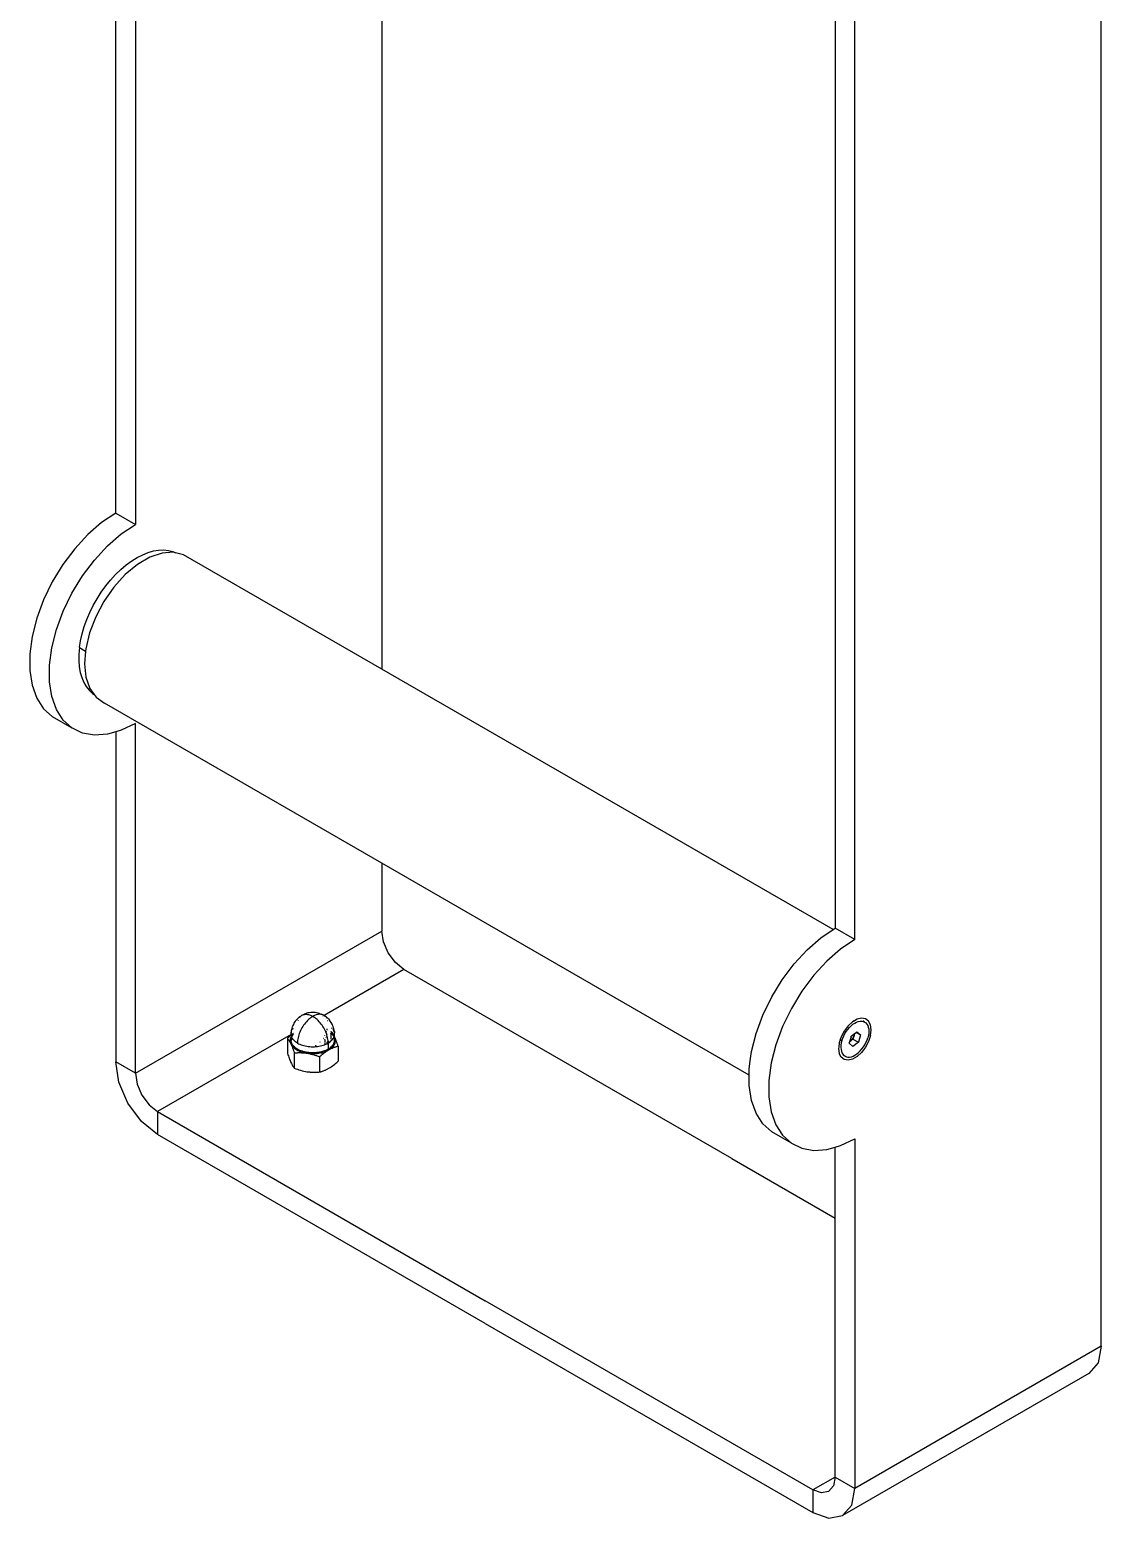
# Model space of a CAD drawing. Header units: millimetres. Extents: x 110 to 2490, y 92 to 3343.
# Drawn here: x 1681.3 to 1988.8, y 1439.4 to 1866.8 of the extents above; entities that cross this region are included whole.
import ezdxf

# ---------------------------------------------------------------- set-up
doc = ezdxf.new("R2010")
doc.units = ezdxf.units.MM

msp = doc.modelspace()

# ---------------------------------------------------------------- linework, layer by layer
for p, q in [((1705.92, 1728.04), (1705.92, 2186.9)), ((1711.58, 2122.88), (1711.58, 1724.77)), ((1782.29, 2082.06), (1782.29, 1683.21)), ((1988.76, 1488.81), (1988.76, 2070.95)), ((1918.05, 1605.56), (1918.05, 2064.43)), ((1912.39, 2012.78), (1912.39, 1608.83)), ((1705.92, 1728.04), (1701.84, 1725.3)), ((1705.92, 1728.04), (1711.58, 1724.77)), ((1701.84, 1725.3), (1697.88, 1721.85)), ((1707.5, 1722.03), (1711.58, 1724.77)), ((1697.88, 1721.85), (1694.14, 1717.79)), ((1699.8, 1714.53), (1703.54, 1718.58)), ((1703.54, 1718.58), (1707.5, 1722.03)), ((1694.14, 1717.79), (1690.72, 1713.24)), ((1696.37, 1709.97), (1699.8, 1714.53)), ((1708.93, 1713.13), (1710.5, 1714.28)), ((1710.5, 1714.28), (1712.08, 1715.26)), ((1712.08, 1715.26), (1713.66, 1716.07)), ((1715.72, 1715.35), (1712.15, 1713.26)), ((1713.66, 1716.07), (1715.22, 1716.7)), ((1715.22, 1716.7), (1716.75, 1717.14)), ((1719.22, 1716.54), (1715.72, 1715.35)), ((1716.75, 1717.14), (1718.24, 1717.39)), ((1718.24, 1717.39), (1719.68, 1717.44)), ((1722.49, 1716.78), (1719.22, 1716.54)), ((1719.68, 1717.44), (1721.04, 1717.3)), ((1721.04, 1717.3), (1722.32, 1716.96)), ((1722.32, 1716.96), (1723.05, 1716.64)), ((1723.05, 1716.64), (1722.49, 1716.78)), ((1725.39, 1716.06), (1723.05, 1716.64)), ((1782.29, 1683.21), (1725.39, 1716.06)), ((1690.72, 1713.24), (1687.71, 1708.3)), ((1693.37, 1705.04), (1696.37, 1709.97)), ((1704.45, 1708.8), (1705.89, 1710.38)), ((1708.66, 1710.37), (1705.41, 1706.79)), ((1705.89, 1710.38), (1707.39, 1711.83)), ((1707.39, 1711.83), (1708.93, 1713.13)), ((1712.15, 1713.26), (1708.66, 1710.37)), ((1687.71, 1708.3), (1685.2, 1703.13)), ((1700.57, 1703.44), (1701.77, 1705.32)), ((1701.77, 1705.32), (1703.07, 1707.11)), ((1705.41, 1706.79), (1702.54, 1702.68)), ((1703.07, 1707.11), (1704.45, 1708.8)), ((1685.2, 1703.13), (1683.25, 1697.86)), ((1690.86, 1699.86), (1693.37, 1705.04)), ((1698.48, 1699.5), (1699.47, 1701.49)), ((1699.47, 1701.49), (1700.57, 1703.44)), ((1702.54, 1702.68), (1700.17, 1698.23)), ((1683.25, 1697.86), (1681.93, 1692.63)), ((1688.91, 1694.59), (1690.86, 1699.86)), ((1696.88, 1695.43), (1697.61, 1697.47)), ((1697.61, 1697.47), (1698.48, 1699.5)), ((1700.17, 1698.23), (1698.4, 1693.63)), ((1681.93, 1692.63), (1681.25, 1687.58)), ((1687.58, 1689.36), (1688.91, 1694.59)), ((1695.82, 1691.38), (1696.28, 1693.39)), ((1696.28, 1693.39), (1696.88, 1695.43)), ((1698.4, 1693.63), (1697.32, 1689.08)), ((1686.91, 1684.32), (1687.58, 1689.36)), ((1695.5, 1689.41), (1695.34, 1687.5)), ((1695.5, 1689.41), (1695.82, 1691.38)), ((1695.5, 1689.41), (1697.27, 1688.39)), ((1697.27, 1688.39), (1696.97, 1684.77)), ((1697.32, 1689.08), (1697.27, 1688.39)), ((1681.25, 1687.58), (1681.25, 1682.86)), ((1686.91, 1679.6), (1686.91, 1684.32)), ((1695.34, 1687.5), (1695.32, 1685.66)), ((1695.32, 1685.66), (1695.46, 1683.92)), ((1695.46, 1683.92), (1695.75, 1682.29)), ((1696.97, 1684.77), (1697.37, 1680.91)), ((1681.25, 1682.86), (1681.93, 1678.59)), ((1687.58, 1675.33), (1686.91, 1679.6)), ((1695.75, 1682.29), (1696.18, 1680.78)), ((1696.18, 1680.78), (1696.75, 1679.41)), ((1697.37, 1680.91), (1698.5, 1677.64)), ((1911.8, 1608.43), (1782.29, 1683.21)), ((1681.93, 1678.59), (1683.25, 1674.9)), ((1688.91, 1671.63), (1687.58, 1675.33)), ((1696.75, 1679.41), (1697.46, 1678.2)), ((1697.46, 1678.2), (1698.31, 1677.14)), ((1698.31, 1677.14), (1699.27, 1676.25)), ((1698.5, 1677.64), (1699.7, 1675.97)), ((1699.27, 1676.25), (1699.7, 1675.97)), ((1699.7, 1675.97), (1700.3, 1675.13)), ((1683.25, 1674.9), (1685.2, 1671.87)), ((1685.2, 1671.87), (1687.71, 1669.59)), ((1690.86, 1668.6), (1688.91, 1671.63)), ((1700.3, 1675.13), (1702.71, 1673.48)), ((1782.29, 1627.53), (1702.71, 1673.48)), ((1687.71, 1669.59), (1693.37, 1666.33)), ((1693.37, 1666.33), (1690.86, 1668.6)), ((1711.58, 1667.62), (1707.5, 1665.66)), ((1711.58, 1567.19), (1711.58, 1667.62)), ((1696.37, 1664.87), (1693.37, 1666.33)), ((1699.8, 1664.26), (1696.37, 1664.87)), ((1703.54, 1664.53), (1699.8, 1664.26)), ((1705.92, 1665.2), (1703.54, 1664.53)), ((1707.5, 1665.66), (1705.92, 1665.2)), ((1705.92, 1665.2), (1705.92, 1570.45)), ((1782.29, 1627.53), (1782.29, 1608.01)), ((1887.73, 1566.66), (1782.29, 1627.53)), ((1711.58, 1567.19), (1782.29, 1608.01)), ((1782.77, 1604.92), (1782.29, 1608.01)), ((1908.32, 1606.09), (1911.8, 1608.43)), ((1911.8, 1608.43), (1912.39, 1608.83)), ((1918.05, 1605.56), (1912.39, 1608.83)), ((1784.15, 1601.74), (1782.77, 1604.92)), ((1900.61, 1598.59), (1904.36, 1602.64)), ((1904.36, 1602.64), (1908.32, 1606.09)), ((1913.98, 1602.82), (1910.01, 1599.38)), ((1918.05, 1605.56), (1913.98, 1602.82)), ((1786.21, 1598.96), (1784.15, 1601.74)), ((1788.65, 1596.99), (1786.21, 1598.96)), ((1897.19, 1594.03), (1900.61, 1598.59)), ((1910.01, 1599.38), (1906.27, 1595.32)), ((1788.65, 1596.99), (1765.72, 1583.75)), ((1882.7, 1542.69), (1788.65, 1596.99)), ((1894.19, 1589.1), (1897.19, 1594.03)), ((1906.27, 1595.32), (1902.85, 1590.76)), ((1902.85, 1590.76), (1899.84, 1585.83)), ((1891.67, 1583.92), (1894.19, 1589.1)), ((1899.84, 1585.83), (1897.33, 1580.66)), ((1756.91, 1581.24), (1756.77, 1580.93)), ((1757.08, 1581.54), (1756.91, 1581.24)), ((1757.25, 1581.83), (1757.08, 1581.54)), ((1757.45, 1582.11), (1757.25, 1581.83)), ((1757.65, 1582.37), (1757.45, 1582.11)), ((1757.75, 1582.48), (1757.65, 1582.37)), ((1758, 1582.76), (1757.75, 1582.48)), ((1758.26, 1583.02), (1758, 1582.76)), ((1758.52, 1583.25), (1758.26, 1583.02)), ((1758.27, 1582.38), (1758.34, 1582.57)), ((1758.8, 1583.45), (1758.52, 1583.25)), ((1758.71, 1583.24), (1758.77, 1583.32)), ((1758.77, 1583.32), (1758.91, 1583.47)), ((1758.8, 1583.45), (1759.06, 1583.63)), ((1758.99, 1583.55), (1759.06, 1583.63)), ((1759.06, 1583.63), (1759.15, 1583.69)), ((1759.15, 1583.69), (1759.36, 1583.83)), ((1759.36, 1583.83), (1759.59, 1583.94)), ((1759.67, 1583.99), (1759.59, 1583.94)), ((1759.67, 1583.99), (1760.02, 1584.15)), ((1759.67, 1583.99), (1759.84, 1584.03)), ((1759.84, 1584.03), (1760.1, 1584.09)), ((1760.1, 1581.33), (1759.84, 1580.97)), ((1760.35, 1584.29), (1760.02, 1584.15)), ((1760.1, 1584.09), (1760.37, 1584.12)), ((1760.37, 1581.67), (1760.1, 1581.33)), ((1760.75, 1584.41), (1760.35, 1584.29)), ((1760.37, 1584.12), (1760.65, 1584.12)), ((1760.65, 1582), (1760.37, 1581.67)), ((1760.65, 1584.12), (1760.94, 1584.09)), ((1760.94, 1582.31), (1760.65, 1582)), ((1761.1, 1584.51), (1760.75, 1584.41)), ((1760.94, 1584.09), (1761.24, 1584.03)), ((1761.24, 1582.59), (1760.94, 1582.31)), ((1761.44, 1584.57), (1761.1, 1584.51)), ((1761.24, 1584.03), (1761.55, 1583.94)), ((1761.55, 1582.86), (1761.24, 1582.59)), ((1761.9, 1584.64), (1761.44, 1584.57)), ((1761.55, 1583.94), (1761.86, 1583.83)), ((1761.86, 1583.1), (1761.55, 1582.86)), ((1761.86, 1583.83), (1762.17, 1583.69)), ((1762.17, 1583.32), (1761.86, 1583.1)), ((1762.24, 1584.65), (1761.9, 1584.64)), ((1762.17, 1583.69), (1762.49, 1583.52)), ((1762.49, 1583.52), (1762.17, 1583.32)), ((1762.72, 1584.66), (1762.24, 1584.65)), ((1762.8, 1583.69), (1762.49, 1583.52)), ((1762.8, 1583.32), (1762.49, 1583.52)), ((1763.2, 1584.61), (1762.72, 1584.66)), ((1763.12, 1583.83), (1762.8, 1583.69)), ((1763.12, 1583.1), (1762.8, 1583.32)), ((1763.43, 1583.94), (1763.12, 1583.83)), ((1763.43, 1582.86), (1763.12, 1583.1)), ((1763.55, 1584.57), (1763.2, 1584.61)), ((1763.73, 1584.03), (1763.43, 1583.94)), ((1763.73, 1582.59), (1763.43, 1582.86)), ((1764.03, 1584.47), (1763.55, 1584.57)), ((1764.03, 1584.09), (1763.73, 1584.03)), ((1764.03, 1582.31), (1763.73, 1582.59)), ((1764.37, 1584.37), (1764.03, 1584.47)), ((1764.32, 1584.12), (1764.03, 1584.09)), ((1764.32, 1582), (1764.03, 1582.31)), ((1764.6, 1584.12), (1764.32, 1584.12)), ((1764.6, 1581.67), (1764.32, 1582)), ((1764.37, 1584.37), (1764.84, 1584.2)), ((1764.88, 1584.09), (1764.6, 1584.12)), ((1764.88, 1581.33), (1764.6, 1581.67)), ((1765.16, 1584.05), (1764.84, 1584.2)), ((1765.14, 1584.03), (1764.88, 1584.09)), ((1765.14, 1580.97), (1764.88, 1581.33)), ((1765.38, 1583.94), (1765.14, 1584.03)), ((1765.38, 1583.94), (1765.16, 1584.05)), ((1765.47, 1583.61), (1765.36, 1583.54)), ((1765.61, 1583.83), (1765.38, 1583.94)), ((1765.72, 1583.75), (1765.61, 1583.83)), ((1765.72, 1583.75), (1765.66, 1583.72)), ((1765.83, 1583.69), (1765.72, 1583.75)), ((1766.03, 1583.55), (1765.83, 1583.69)), ((1766.02, 1583.52), (1765.83, 1583.69)), ((1766.09, 1583.45), (1766.02, 1583.52)), ((1766.32, 1583.35), (1766.03, 1583.55)), ((1766.32, 1583.35), (1766.7, 1583.03)), ((1766.42, 1583.01), (1766.38, 1583.08)), ((1766.95, 1582.78), (1766.7, 1583.03)), ((1766.75, 1582.2), (1766.74, 1582.25)), ((1766.95, 1582.78), (1767.29, 1582.42)), ((1767.5, 1582.13), (1767.29, 1582.42)), ((1767.78, 1581.74), (1767.5, 1582.13)), ((1768.01, 1581.32), (1767.78, 1581.74)), ((1768.17, 1581.01), (1768.01, 1581.32)), ((1889.73, 1578.65), (1891.67, 1583.92)), ((1917.39, 1581.94), (1916.11, 1580.77)), ((1916.98, 1580.83), (1917.49, 1581.25)), ((1917.86, 1582.21), (1917.39, 1581.94)), ((1917.49, 1581.25), (1918.01, 1581.6)), ((1917.86, 1582.21), (1917.9, 1582.23)), ((1917.9, 1582.23), (1917.98, 1582.26)), ((1918.71, 1582.7), (1917.98, 1582.26)), ((1918.01, 1581.6), (1918.54, 1581.86)), ((1918.54, 1581.86), (1919.05, 1582.05)), ((1919.99, 1583.01), (1918.71, 1582.7)), ((1919.05, 1582.05), (1919.55, 1582.15)), ((1919.55, 1582.15), (1920.02, 1582.16)), ((1921.11, 1582.82), (1919.99, 1583.01)), ((1920.02, 1582.16), (1920.46, 1582.08)), ((1920.86, 1581.91), (1920.32, 1582.22)), ((1920.46, 1582.08), (1920.86, 1581.91)), ((1920.86, 1581.91), (1921.21, 1581.66)), ((1921.98, 1582.17), (1921.11, 1582.82)), ((1921.21, 1581.66), (1921.5, 1581.33)), ((1921.5, 1581.33), (1921.74, 1580.93)), ((1922.53, 1581.09), (1921.98, 1582.17)), ((1756.25, 1578.28), (1717.94, 1556.17)), ((1755.56, 1577.52), (1755.24, 1577.23)), ((1755.24, 1577.23), (1755.36, 1577.07)), ((1755.24, 1577.23), (1755.24, 1572.87)), ((1755.36, 1577.07), (1755.48, 1576.91)), ((1755.48, 1576.91), (1755.6, 1576.73)), ((1755.89, 1577.8), (1755.56, 1577.52)), ((1756.22, 1578.07), (1755.89, 1577.8)), ((1756.12, 1577.34), (1756.01, 1576.91)), ((1756.24, 1577.59), (1756.12, 1577.34)), ((1756.25, 1578.16), (1756.22, 1578.07)), ((1756.26, 1578.11), (1756.22, 1578.07)), ((1756.22, 1578.07), (1756.24, 1577.59)), ((1756.24, 1578.42), (1756.25, 1578.67)), ((1756.25, 1578.28), (1756.24, 1578.42)), ((1756.3, 1577.73), (1756.24, 1577.59)), ((1756.24, 1577.59), (1756.28, 1577.08)), ((1756.26, 1576.99), (1756.24, 1576.84)), ((1756.28, 1579.09), (1756.25, 1578.78)), ((1756.25, 1578.78), (1756.3, 1578.93)), ((1756.25, 1578.67), (1756.25, 1578.78)), ((1756.29, 1578.31), (1756.25, 1578.28)), ((1756.25, 1578.16), (1756.25, 1578.28)), ((1756.26, 1578.11), (1756.25, 1578.16)), ((1756.29, 1578.13), (1756.26, 1578.11)), ((1756.3, 1577.9), (1756.26, 1578.11)), ((1756.27, 1577.05), (1756.26, 1576.99)), ((1756.28, 1577.08), (1756.27, 1577.05)), ((1756.32, 1579.43), (1756.28, 1579.09)), ((1756.28, 1577.08), (1756.32, 1577.22)), ((1756.3, 1578.93), (1756.32, 1578.99)), ((1756.38, 1577.65), (1756.3, 1577.9)), ((1756.39, 1579.78), (1756.32, 1579.43)), ((1756.34, 1579.07), (1756.38, 1579.18)), ((1756.38, 1579.18), (1756.42, 1579.28)), ((1756.55, 1578.33), (1756.38, 1578.2)), ((1756.56, 1578.11), (1756.38, 1577.85)), ((1756.42, 1577.55), (1756.38, 1577.65)), ((1756.38, 1577.42), (1756.42, 1577.55)), ((1756.48, 1580.13), (1756.39, 1579.78)), ((1756.57, 1578.47), (1756.4, 1578.37)), ((1756.42, 1577.55), (1756.45, 1577.61)), ((1756.49, 1577.4), (1756.42, 1577.55)), ((1756.45, 1577.61), (1756.5, 1577.69)), ((1756.6, 1580.49), (1756.48, 1580.13)), ((1756.63, 1577.15), (1756.49, 1577.4)), ((1756.5, 1577.69), (1756.52, 1577.72)), ((1756.85, 1578.55), (1756.55, 1578.33)), ((1756.6, 1580.49), (1756.65, 1580.62)), ((1756.64, 1578.21), (1756.6, 1578.17)), ((1756.81, 1578.61), (1756.62, 1578.5)), ((1756.8, 1576.92), (1756.63, 1577.15)), ((1756.77, 1580.93), (1756.65, 1580.62)), ((1756.65, 1579.7), (1756.79, 1579.9)), ((1756.65, 1577.93), (1756.7, 1578.02)), ((1756.7, 1578.02), (1756.74, 1578.07)), ((1757, 1576.69), (1756.8, 1576.92)), ((1756.82, 1579.93), (1756.97, 1580.11)), ((1756.82, 1578.17), (1756.83, 1578.21)), ((1756.83, 1578.21), (1756.93, 1578.3)), ((1756.9, 1578.49), (1756.88, 1578.47)), ((1758.17, 1577.01), (1758.11, 1576.62)), ((1758.25, 1577.41), (1758.17, 1577.01)), ((1758.35, 1577.81), (1758.25, 1577.41)), ((1758.47, 1578.21), (1758.35, 1577.81)), ((1758.61, 1578.62), (1758.47, 1578.21)), ((1758.77, 1579.03), (1758.61, 1578.62)), ((1758.95, 1579.43), (1758.77, 1579.03)), ((1759.15, 1579.83), (1758.95, 1579.43)), ((1759.15, 1579.83), (1759.12, 1579.83)), ((1759.36, 1580.22), (1759.15, 1579.83)), ((1759.59, 1580.6), (1759.36, 1580.22)), ((1759.84, 1580.97), (1759.59, 1580.6)), ((1765.38, 1580.6), (1765.14, 1580.97)), ((1765.61, 1580.22), (1765.38, 1580.6)), ((1765.62, 1577.17), (1765.6, 1577.15)), ((1765.83, 1579.83), (1765.61, 1580.22)), ((1765.85, 1576.94), (1765.77, 1576.88)), ((1766.02, 1579.43), (1765.83, 1579.83)), ((1765.87, 1578.05), (1765.88, 1577.95)), ((1766.1, 1579.27), (1766.02, 1579.43)), ((1766.1, 1579.27), (1766.14, 1579.23)), ((1766.14, 1579.23), (1766.22, 1579.1)), ((1766.19, 1579.06), (1766.14, 1579.23)), ((1766.22, 1579.1), (1766.19, 1579.06)), ((1766.2, 1579.03), (1766.19, 1579.06)), ((1766.37, 1578.62), (1766.2, 1579.03)), ((1766.33, 1579.25), (1766.22, 1579.1)), ((1766.22, 1579.1), (1766.24, 1579.07)), ((1766.29, 1577.45), (1766.25, 1577.37)), ((1766.34, 1579.28), (1766.33, 1579.25)), ((1766.36, 1578.89), (1766.46, 1578.65)), ((1766.51, 1578.21), (1766.37, 1578.62)), ((1766.41, 1577.68), (1766.38, 1577.62)), ((1766.45, 1577.79), (1766.41, 1577.68)), ((1766.53, 1579.96), (1766.5, 1579.78)), ((1766.5, 1579.78), (1766.53, 1579.7)), ((1766.52, 1578.31), (1766.51, 1578.21)), ((1766.63, 1577.81), (1766.51, 1578.21)), ((1766.53, 1578.74), (1766.53, 1578.66)), ((1766.67, 1579.58), (1766.55, 1579.62)), ((1766.65, 1579.46), (1766.6, 1579.48)), ((1766.73, 1577.41), (1766.63, 1577.81)), ((1766.81, 1577.01), (1766.73, 1577.41)), ((1766.86, 1576.62), (1766.81, 1577.01)), ((1767.68, 1578.71), (1767.73, 1578.66)), ((1767.69, 1578.64), (1767.69, 1578.67)), ((1767.71, 1578.62), (1767.69, 1578.64)), ((1767.78, 1578.6), (1767.71, 1578.62)), ((1767.79, 1579.17), (1767.72, 1579.2)), ((1767.73, 1578.66), (1767.78, 1578.6)), ((1767.86, 1578.69), (1767.78, 1578.75)), ((1767.86, 1578.55), (1767.78, 1578.6)), ((1767.79, 1577.49), (1767.78, 1578.6)), ((1767.83, 1579.12), (1767.79, 1579.17)), ((1767.79, 1579.02), (1767.79, 1579.17)), ((1767.79, 1577.19), (1767.79, 1577.4)), ((1767.79, 1576.95), (1767.79, 1577.05)), ((1767.86, 1578.55), (1767.86, 1578.48)), ((1767.97, 1580.15), (1767.9, 1580.21)), ((1767.97, 1578.93), (1767.94, 1578.97)), ((1767.95, 1578.4), (1767.95, 1578.42)), ((1768.01, 1578.36), (1767.95, 1578.4)), ((1767.96, 1578.46), (1767.98, 1578.44)), ((1768.05, 1580.06), (1767.97, 1580.15)), ((1768.03, 1578.85), (1767.97, 1578.93)), ((1767.97, 1576.69), (1768.17, 1576.92)), ((1767.98, 1578.44), (1768.1, 1578.31)), ((1768.11, 1578.46), (1767.99, 1578.58)), ((1768.01, 1578.36), (1768.03, 1578.32)), ((1768.09, 1578.76), (1768.03, 1578.85)), ((1768.1, 1578.26), (1768.03, 1578.32)), ((1768.1, 1578.26), (1768.09, 1578.24)), ((1768.21, 1578.58), (1768.15, 1578.67)), ((1768.34, 1580.58), (1768.17, 1581.01)), ((1768.17, 1576.92), (1768.34, 1577.15)), ((1768.22, 1578.12), (1768.19, 1578.15)), ((1768.19, 1578.12), (1768.22, 1578.12)), ((1768.2, 1578.2), (1768.29, 1578.09)), ((1768.25, 1578.51), (1768.21, 1578.58)), ((1768.3, 1579.74), (1768.22, 1579.84)), ((1768.25, 1578.31), (1768.22, 1578.35)), ((1768.28, 1578.03), (1768.22, 1578.12)), ((1768.46, 1580.26), (1768.34, 1580.58)), ((1768.34, 1577.15), (1768.48, 1577.4)), ((1768.38, 1578.3), (1768.35, 1578.36)), ((1768.48, 1579.43), (1768.37, 1579.63)), ((1768.39, 1577.96), (1768.45, 1577.87)), ((1768.49, 1578.01), (1768.41, 1578.12)), ((1768.46, 1578.16), (1768.43, 1578.21)), ((1768.55, 1579.91), (1768.46, 1580.26)), ((1768.51, 1578.06), (1768.46, 1578.16)), ((1768.54, 1579.3), (1768.48, 1579.43)), ((1768.48, 1577.4), (1768.55, 1577.55)), ((1768.55, 1577.55), (1768.52, 1577.61)), ((1768.64, 1579.5), (1768.55, 1579.91)), ((1768.55, 1577.55), (1768.59, 1577.65)), ((1768.59, 1577.65), (1768.64, 1577.78)), ((1768.59, 1577.65), (1768.68, 1577.44)), ((1768.67, 1578.93), (1768.6, 1579.18)), ((1768.6, 1577.85), (1768.6, 1577.89)), ((1768.64, 1577.78), (1768.6, 1577.85)), ((1768.63, 1577.35), (1768.6, 1577.42)), ((1768.7, 1577.08), (1768.63, 1577.35)), ((1768.69, 1579.15), (1768.64, 1579.5)), ((1768.64, 1577.78), (1768.67, 1577.9)), ((1768.7, 1577.68), (1768.64, 1577.78)), ((1768.72, 1578.76), (1768.67, 1578.93)), ((1768.67, 1577.9), (1768.72, 1578.16)), ((1768.68, 1577.44), (1768.73, 1577.28)), ((1768.69, 1579.15), (1768.72, 1578.76)), ((1768.74, 1577.61), (1768.7, 1577.68)), ((1768.7, 1577.08), (1768.73, 1577.28)), ((1768.7, 1577.05), (1768.7, 1577.08)), ((1768.72, 1576.99), (1768.7, 1577.05)), ((1768.72, 1578.67), (1768.72, 1578.76)), ((1768.74, 1578.42), (1768.72, 1578.67)), ((1768.72, 1578.16), (1768.74, 1578.42)), ((1768.74, 1577.61), (1768.72, 1578.16)), ((1768.73, 1576.84), (1768.72, 1576.99)), ((1768.73, 1577.28), (1768.74, 1577.61)), ((1768.73, 1577.28), (1768.77, 1577.18)), ((1768.77, 1577.55), (1768.74, 1577.61)), ((1768.83, 1577.41), (1768.77, 1577.55)), ((1768.77, 1577.18), (1768.83, 1576.91)), ((1768.86, 1577.31), (1768.83, 1577.41)), ((1768.83, 1576.91), (1768.86, 1576.65)), ((1768.89, 1577.28), (1768.86, 1577.31)), ((1768.95, 1577.13), (1768.89, 1577.28)), ((1768.93, 1577.07), (1768.89, 1577.28)), ((1768.97, 1576.82), (1768.93, 1577.07)), ((1769.01, 1576.99), (1768.95, 1577.13)), ((1769.07, 1576.84), (1769.01, 1576.99)), ((1888.4, 1573.42), (1889.73, 1578.65)), ((1897.33, 1580.66), (1895.39, 1575.38)), ((1914.12, 1577.63), (1913.87, 1576.84)), ((1914.99, 1579.3), (1914.12, 1577.63)), ((1914.33, 1576.57), (1914.56, 1577.25)), ((1914.56, 1577.25), (1914.85, 1577.92)), ((1914.85, 1577.92), (1915.19, 1578.58)), ((1916.11, 1580.77), (1914.99, 1579.3)), ((1915.19, 1578.58), (1915.58, 1579.21)), ((1915.58, 1579.21), (1916.01, 1579.8)), ((1916.01, 1579.8), (1916.48, 1580.34)), ((1916.48, 1580.34), (1916.98, 1580.83)), ((1916.59, 1576.32), (1916.95, 1577.49)), ((1917.5, 1576.98), (1916.69, 1576.38)), ((1916.94, 1577.53), (1916.97, 1577.6)), ((1916.95, 1577.49), (1916.94, 1577.53)), ((1917, 1577.58), (1916.95, 1577.49)), ((1916.97, 1577.6), (1917.04, 1577.89)), ((1916.98, 1576.63), (1917.24, 1576.93)), ((1917.04, 1577.89), (1917.33, 1578.1)), ((1917.24, 1576.93), (1917.48, 1577.28)), ((1917.33, 1578.1), (1917.89, 1578.52)), ((1917.81, 1578.03), (1917.33, 1578.1)), ((1917.48, 1577.28), (1917.67, 1577.65)), ((1917.81, 1578.03), (1917.5, 1576.98)), ((1917.5, 1576.98), (1919.06, 1576.08)), ((1917.67, 1577.65), (1917.81, 1578.03)), ((1917.96, 1578.57), (1917.81, 1578.03)), ((1917.89, 1578.41), (1917.81, 1578.03)), ((1917.89, 1578.52), (1917.96, 1578.57)), ((1917.89, 1578.52), (1917.89, 1578.41)), ((1917.96, 1578.57), (1918.42, 1578.91)), ((1918.42, 1578.91), (1918.66, 1579.09)), ((1918.42, 1578.91), (1919.67, 1578.18)), ((1918.66, 1579.09), (1919.67, 1578.18)), ((1919.67, 1578.18), (1919.06, 1576.08)), ((1921.54, 1576.72), (1921.77, 1577.4)), ((1921.74, 1580.93), (1921.91, 1580.46)), ((1921.93, 1578.07), (1921.77, 1577.4)), ((1921.91, 1580.46), (1922.02, 1579.92)), ((1922.03, 1578.72), (1921.93, 1578.07)), ((1922.53, 1578.05), (1921.98, 1576.34)), ((1922.02, 1579.92), (1922.06, 1579.34)), ((1922.06, 1579.34), (1922.03, 1578.72)), ((1922.72, 1579.68), (1922.53, 1581.09)), ((1922.53, 1578.05), (1922.72, 1579.68)), ((1755.24, 1572.87), (1755.36, 1572.51)), ((1755.6, 1576.73), (1755.72, 1576.54)), ((1755.72, 1576.54), (1755.84, 1576.33)), ((1755.84, 1576.33), (1755.96, 1576.11)), ((1755.96, 1576.11), (1756.08, 1575.87)), ((1756.01, 1576.91), (1755.99, 1576.47)), ((1755.99, 1576.47), (1756.06, 1576.03)), ((1756.06, 1576.03), (1756.21, 1575.61)), ((1756.08, 1575.87), (1756.21, 1575.61)), ((1756.21, 1575.61), (1756.27, 1575.47)), ((1756.24, 1576.81), (1756.23, 1576.64)), ((1756.24, 1576.54), (1756.23, 1576.64)), ((1756.24, 1576.84), (1756.24, 1576.81)), ((1756.28, 1576.27), (1756.24, 1576.54)), ((1756.27, 1575.47), (1756.33, 1575.37)), ((1756.35, 1576.01), (1756.28, 1576.27)), ((1756.33, 1575.37), (1756.33, 1575.33)), ((1756.33, 1575.33), (1756.39, 1575.19)), ((1756.33, 1575.33), (1756.48, 1575.14)), ((1756.45, 1575.74), (1756.35, 1576.01)), ((1756.39, 1575.19), (1756.46, 1575.04)), ((1756.59, 1575.48), (1756.45, 1575.74)), ((1756.46, 1575.04), (1756.52, 1574.89)), ((1756.48, 1575.14), (1756.66, 1574.92)), ((1756.52, 1574.89), (1756.58, 1574.74)), ((1756.58, 1574.74), (1756.64, 1574.58)), ((1756.76, 1575.23), (1756.59, 1575.48)), ((1756.64, 1574.58), (1756.7, 1574.42)), ((1756.66, 1574.92), (1756.86, 1574.7)), ((1756.7, 1574.42), (1756.76, 1574.26)), ((1756.96, 1574.99), (1756.76, 1575.23)), ((1756.76, 1574.26), (1756.82, 1574.09)), ((1756.82, 1574.09), (1756.88, 1573.92)), ((1756.86, 1574.7), (1757.08, 1574.49)), ((1756.88, 1573.92), (1756.94, 1573.75)), ((1756.94, 1573.75), (1757, 1573.58)), ((1757.19, 1574.76), (1756.96, 1574.99)), ((1757.23, 1576.46), (1757, 1576.69)), ((1757, 1573.58), (1757.06, 1573.4)), ((1757.06, 1573.4), (1757.12, 1573.22)), ((1757.08, 1574.49), (1757.33, 1574.29)), ((1757.12, 1573.22), (1757.18, 1573.04)), ((1757.18, 1573.04), (1757.4, 1573.06)), ((1757.18, 1573.04), (1757.18, 1568.68)), ((1757.46, 1574.53), (1757.19, 1574.76)), ((1757.48, 1576.25), (1757.23, 1576.46)), ((1757.33, 1574.29), (1757.6, 1574.1)), ((1757.4, 1573.06), (1757.63, 1573.08)), ((1757.75, 1574.32), (1757.46, 1574.53)), ((1757.76, 1576.05), (1757.48, 1576.25)), ((1757.6, 1574.1), (1757.89, 1573.93)), ((1757.63, 1573.08), (1757.85, 1573.09)), ((1758.07, 1574.13), (1757.75, 1574.32)), ((1758.07, 1575.86), (1757.76, 1576.05)), ((1757.85, 1573.09), (1758.07, 1573.1)), ((1757.89, 1573.93), (1758.2, 1573.76)), ((1758.06, 1574.02), (1758.02, 1574)), ((1758.15, 1574.08), (1758.06, 1574.02)), ((1758.08, 1576.23), (1758.07, 1575.86)), ((1758.07, 1575.86), (1758.39, 1575.69)), ((1758.15, 1574.08), (1758.07, 1574.13)), ((1758.07, 1573.1), (1758.3, 1573.11)), ((1758.11, 1576.62), (1758.08, 1576.23)), ((1758.41, 1573.94), (1758.15, 1574.08)), ((1758.2, 1573.76), (1758.53, 1573.6)), ((1758.3, 1573.11), (1758.52, 1573.11)), ((1758.39, 1575.69), (1758.74, 1575.53)), ((1758.78, 1573.77), (1758.41, 1573.94)), ((1758.52, 1573.11), (1758.75, 1573.11)), ((1758.53, 1573.6), (1758.88, 1573.46)), ((1758.74, 1575.53), (1759.11, 1575.38)), ((1758.75, 1573.11), (1758.97, 1573.11)), ((1759.09, 1573.65), (1758.78, 1573.77)), ((1758.88, 1573.46), (1759.24, 1573.33)), ((1758.97, 1573.11), (1759.09, 1573.11)), ((1759.09, 1573.65), (1759.09, 1573.47)), ((1759.16, 1573.62), (1759.09, 1573.65)), ((1759.09, 1573.2), (1759.09, 1573.11)), ((1759.09, 1573.11), (1759.2, 1573.1)), ((1759.11, 1575.38), (1759.49, 1575.25)), ((1759.57, 1573.49), (1759.16, 1573.62)), ((1759.2, 1573.1), (1759.43, 1573.09)), ((1759.24, 1573.33), (1759.61, 1573.21)), ((1759.43, 1573.09), (1759.66, 1573.08)), ((1759.49, 1575.25), (1759.89, 1575.13)), ((1759.99, 1573.37), (1759.57, 1573.49)), ((1759.61, 1573.21), (1760, 1573.11)), ((1759.66, 1573.08), (1759.88, 1573.06)), ((1759.88, 1573.06), (1759.95, 1573.06)), ((1759.89, 1575.13), (1760.3, 1575.03)), ((1759.95, 1573.06), (1759.92, 1573.06)), ((1760, 1573.11), (1759.95, 1573.06)), ((1760.03, 1573.09), (1759.95, 1573.06)), ((1759.95, 1573.06), (1760.11, 1573.04)), ((1760.08, 1573.35), (1759.99, 1573.37)), ((1760, 1573.11), (1760.03, 1573.09)), ((1760.03, 1573.09), (1760.34, 1573.02)), ((1760.08, 1573.17), (1760.08, 1573.35)), ((1760.42, 1573.27), (1760.08, 1573.35)), ((1760.13, 1575.56), (1760.11, 1575.54)), ((1760.11, 1573.04), (1760.34, 1573.02)), ((1760.17, 1573.15), (1760.14, 1573.16)), ((1760.34, 1573.22), (1760.17, 1573.15)), ((1760.3, 1575.03), (1760.73, 1574.95)), ((1760.32, 1573.14), (1760.3, 1573.13)), ((1760.42, 1573.27), (1760.34, 1573.22)), ((1760.34, 1573.02), (1760.4, 1573.03)), ((1760.49, 1573.22), (1760.35, 1573.15)), ((1760.4, 1573.03), (1760.57, 1572.99)), ((1760.42, 1573.27), (1760.56, 1573.25)), ((1760.56, 1573.25), (1760.49, 1573.22)), ((1760.87, 1573.19), (1760.56, 1573.25)), ((1760.57, 1572.99), (1760.8, 1572.95)), ((1760.73, 1574.95), (1761.16, 1574.89)), ((1760.8, 1572.95), (1761.04, 1572.92)), ((1761.33, 1573.13), (1760.87, 1573.19)), ((1761.04, 1572.92), (1761.22, 1572.9)), ((1761.16, 1574.89), (1761.6, 1574.84)), ((1761.22, 1572.9), (1761.27, 1572.87)), ((1761.27, 1572.87), (1761.5, 1572.83)), ((1761.27, 1572.87), (1761.64, 1572.86)), ((1761.79, 1573.09), (1761.33, 1573.13)), ((1761.5, 1572.83), (1761.73, 1572.78)), ((1761.6, 1574.84), (1762.04, 1574.82)), ((1761.64, 1572.86), (1762.06, 1572.83)), ((1761.73, 1572.78), (1761.96, 1572.72)), ((1762.25, 1573.07), (1761.79, 1573.09)), ((1761.96, 1572.72), (1762.18, 1572.67)), ((1762.04, 1574.82), (1762.49, 1574.81)), ((1762.06, 1572.83), (1762.49, 1572.83)), ((1762.18, 1572.67), (1762.41, 1572.61)), ((1762.72, 1573.07), (1762.25, 1573.07)), ((1762.49, 1574.81), (1762.93, 1574.82)), ((1762.49, 1572.83), (1762.91, 1572.83)), ((1763.19, 1573.09), (1762.72, 1573.07)), ((1762.91, 1572.83), (1763.34, 1572.86)), ((1762.93, 1574.82), (1763.38, 1574.84)), ((1763.25, 1575.07), (1763.16, 1575.09)), ((1763.65, 1573.13), (1763.19, 1573.09)), ((1763.34, 1574.99), (1763.24, 1575)), ((1763.48, 1575.02), (1763.25, 1575.07)), ((1763.52, 1574.97), (1763.34, 1574.99)), ((1763.34, 1572.86), (1763.76, 1572.9)), ((1763.38, 1574.84), (1763.82, 1574.89)), ((1763.55, 1575.01), (1763.48, 1575.02)), ((1764.1, 1573.19), (1763.65, 1573.13)), ((1763.76, 1572.9), (1764.17, 1572.95)), ((1763.82, 1574.89), (1764.25, 1574.95)), ((1764.42, 1573.25), (1764.1, 1573.19)), ((1764.17, 1572.95), (1764.58, 1573.03)), ((1764.25, 1574.95), (1764.67, 1575.03)), ((1764.55, 1573.27), (1764.42, 1573.25)), ((1764.49, 1573.22), (1764.42, 1573.25)), ((1764.68, 1573.13), (1764.49, 1573.22)), ((1764.54, 1576.22), (1764.57, 1576.23)), ((1764.99, 1573.37), (1764.55, 1573.27)), ((1764.75, 1573.17), (1764.55, 1573.27)), ((1764.58, 1573.03), (1764.97, 1573.11)), ((1764.67, 1575.03), (1765.08, 1575.13)), ((1764.8, 1573.15), (1764.75, 1573.17)), ((1764.83, 1573.16), (1764.8, 1573.15)), ((1764.89, 1573.26), (1764.89, 1573.18)), ((1764.97, 1573.11), (1765.36, 1573.21)), ((1765.41, 1573.49), (1764.99, 1573.37)), ((1765.08, 1573.03), (1765, 1573.07)), ((1765.08, 1575.13), (1765.48, 1575.25)), ((1765.24, 1572.79), (1765.11, 1572.88)), ((1765.33, 1572.7), (1765.24, 1572.79)), ((1765.25, 1572.63), (1765.33, 1572.7)), ((1765.33, 1572.7), (1765.41, 1572.77)), ((1765.36, 1573.21), (1765.74, 1573.33)), ((1765.81, 1573.62), (1765.41, 1573.49)), ((1765.41, 1572.77), (1765.47, 1572.81)), ((1765.47, 1572.81), (1765.42, 1572.84)), ((1765.47, 1572.81), (1765.58, 1572.9)), ((1765.48, 1575.25), (1765.87, 1575.38)), ((1765.58, 1572.9), (1765.75, 1573.03)), ((1765.74, 1573.33), (1766.1, 1573.46)), ((1765.75, 1573.03), (1765.91, 1573.15)), ((1765.89, 1573.65), (1765.81, 1573.62)), ((1765.87, 1575.38), (1766.23, 1575.53)), ((1765.89, 1576.9), (1765.89, 1576.66)), ((1765.89, 1576.62), (1765.89, 1576.45)), ((1765.89, 1576.27), (1765.89, 1576.17)), ((1765.89, 1576.04), (1765.89, 1575.89)), ((1765.89, 1575.84), (1765.89, 1575.63)), ((1765.89, 1575.61), (1765.89, 1575.5)), ((1766.2, 1573.77), (1765.89, 1573.65)), ((1765.89, 1573.65), (1765.89, 1573.61)), ((1765.89, 1573.57), (1765.89, 1573.47)), ((1765.89, 1573.3), (1765.89, 1573.18)), ((1765.91, 1573.15), (1766.08, 1573.27)), ((1766.08, 1573.27), (1766.25, 1573.39)), ((1766.1, 1573.46), (1766.44, 1573.6)), ((1766.56, 1573.94), (1766.2, 1573.77)), ((1766.23, 1575.53), (1766.58, 1575.69)), ((1766.25, 1573.39), (1766.41, 1573.51)), ((1766.41, 1573.51), (1766.58, 1573.62)), ((1766.44, 1573.6), (1766.75, 1573.72)), ((1766.91, 1575.86), (1766.46, 1575.73)), ((1766.91, 1575.86), (1766.47, 1575.78)), ((1766.91, 1575.86), (1766.48, 1575.84)), ((1766.91, 1575.86), (1766.5, 1575.89)), ((1766.91, 1575.86), (1766.52, 1575.95)), ((1766.91, 1575.86), (1766.55, 1576)), ((1766.91, 1574.13), (1766.56, 1573.94)), ((1766.91, 1575.86), (1766.58, 1576.05)), ((1766.58, 1575.69), (1766.91, 1575.86)), ((1766.58, 1573.62), (1766.75, 1573.72)), ((1766.91, 1575.86), (1766.61, 1576.1)), ((1766.91, 1575.86), (1766.64, 1576.15)), ((1766.91, 1575.86), (1766.68, 1576.2)), ((1766.91, 1575.86), (1766.72, 1576.24)), ((1766.75, 1573.72), (1766.77, 1573.76)), ((1766.91, 1575.86), (1766.76, 1576.28)), ((1766.77, 1573.76), (1766.92, 1573.83)), ((1766.91, 1575.86), (1766.8, 1576.32)), ((1766.91, 1575.86), (1766.84, 1576.35)), ((1766.93, 1574.04), (1766.84, 1574.06)), ((1766.9, 1576.23), (1766.86, 1576.62)), ((1766.91, 1575.86), (1766.9, 1576.23)), ((1766.91, 1575.86), (1767.09, 1576.44)), ((1766.91, 1575.86), (1767.01, 1576.43)), ((1766.91, 1575.86), (1767.05, 1576.43)), ((1766.91, 1575.86), (1767.13, 1576.43)), ((1766.91, 1575.86), (1766.97, 1576.42)), ((1766.91, 1575.86), (1767.16, 1576.42)), ((1766.91, 1575.86), (1767.19, 1576.41)), ((1766.91, 1575.86), (1767.22, 1576.39)), ((1766.91, 1575.86), (1767.25, 1576.36)), ((1766.91, 1575.86), (1767.27, 1576.33)), ((1766.91, 1575.86), (1767.29, 1576.3)), ((1766.91, 1575.86), (1767.3, 1576.26)), ((1766.91, 1575.86), (1767.31, 1576.22)), ((1766.91, 1575.86), (1767.32, 1576.17)), ((1766.91, 1575.86), (1767.21, 1576.05)), ((1766.91, 1575.86), (1766.91, 1574.13)), ((1766.91, 1574.13), (1767.22, 1574.32)), ((1766.91, 1574.08), (1766.91, 1574.13)), ((1766.93, 1574.04), (1766.91, 1574.08)), ((1766.92, 1573.83), (1767.08, 1573.93)), ((1766.96, 1574), (1766.93, 1574.04)), ((1766.99, 1573.98), (1766.96, 1574)), ((1767.31, 1574.17), (1766.99, 1573.98)), ((1767.08, 1573.93), (1767.25, 1574.02)), ((1767.21, 1576.05), (1767.49, 1576.25)), ((1767.22, 1574.32), (1767.52, 1574.53)), ((1767.25, 1574.02), (1767.37, 1574.1)), ((1767.6, 1574.38), (1767.31, 1574.17)), ((1767.37, 1574.1), (1767.42, 1574.11)), ((1767.42, 1574.11), (1767.64, 1574.29)), ((1767.42, 1574.11), (1767.59, 1574.2)), ((1767.49, 1576.25), (1767.74, 1576.46)), ((1767.52, 1574.53), (1767.78, 1574.76)), ((1767.59, 1574.2), (1767.76, 1574.28)), ((1767.86, 1574.61), (1767.6, 1574.38)), ((1767.64, 1574.29), (1767.89, 1574.49)), ((1767.74, 1576.46), (1767.79, 1576.51)), ((1767.76, 1574.28), (1767.93, 1574.36)), ((1767.78, 1574.76), (1767.8, 1574.78)), ((1767.79, 1576.76), (1767.79, 1576.83)), ((1767.79, 1576.51), (1767.79, 1576.7)), ((1767.79, 1576.51), (1767.97, 1576.69)), ((1767.8, 1574.78), (1768.01, 1574.99)), ((1767.83, 1574.69), (1767.8, 1574.78)), ((1767.86, 1574.61), (1767.85, 1574.65)), ((1768.1, 1574.84), (1767.86, 1574.61)), ((1767.89, 1574.49), (1768.12, 1574.7)), ((1767.91, 1574.45), (1767.89, 1574.49)), ((1767.93, 1574.36), (1767.91, 1574.45)), ((1767.93, 1574.36), (1768.1, 1574.44)), ((1768.01, 1574.99), (1768.22, 1575.23)), ((1768.3, 1575.08), (1768.1, 1574.84)), ((1768.1, 1574.44), (1768.26, 1574.51)), ((1768.12, 1574.7), (1768.32, 1574.92)), ((1768.22, 1575.23), (1768.39, 1575.48)), ((1768.26, 1574.51), (1768.43, 1574.57)), ((1768.48, 1575.33), (1768.3, 1575.08)), ((1768.32, 1574.92), (1768.49, 1575.14)), ((1768.39, 1575.48), (1768.52, 1575.74)), ((1768.43, 1574.57), (1768.6, 1574.64)), ((1768.62, 1575.58), (1768.48, 1575.33)), ((1768.49, 1575.14), (1768.64, 1575.37)), ((1768.52, 1575.74), (1768.63, 1576.01)), ((1768.6, 1574.64), (1768.76, 1574.7)), ((1768.73, 1575.84), (1768.62, 1575.58)), ((1768.63, 1576.01), (1768.7, 1576.27)), ((1768.64, 1575.37), (1768.77, 1575.61)), ((1768.7, 1576.27), (1768.73, 1576.54)), ((1768.73, 1576.81), (1768.73, 1576.84)), ((1768.75, 1576.64), (1768.73, 1576.81)), ((1768.73, 1576.54), (1768.75, 1576.64)), ((1768.8, 1576.11), (1768.73, 1575.84)), ((1768.76, 1574.7), (1768.92, 1574.75)), ((1768.77, 1575.61), (1768.86, 1575.85)), ((1768.85, 1576.38), (1768.8, 1576.11)), ((1768.86, 1576.65), (1768.85, 1576.38)), ((1768.86, 1575.85), (1768.93, 1576.09)), ((1768.92, 1574.75), (1769.09, 1574.8)), ((1768.93, 1576.09), (1768.97, 1576.33)), ((1768.99, 1576.58), (1768.97, 1576.82)), ((1768.97, 1576.33), (1768.99, 1576.58)), ((1769.13, 1576.68), (1769.07, 1576.84)), ((1769.09, 1574.8), (1769.25, 1574.85)), ((1769.2, 1576.53), (1769.13, 1576.68)), ((1769.26, 1576.37), (1769.2, 1576.53)), ((1769.25, 1574.85), (1769.41, 1574.9)), ((1769.32, 1576.2), (1769.26, 1576.37)), ((1769.38, 1576.04), (1769.32, 1576.2)), ((1769.44, 1575.87), (1769.38, 1576.04)), ((1769.41, 1574.9), (1769.58, 1574.94)), ((1769.5, 1575.7), (1769.44, 1575.87)), ((1769.56, 1575.52), (1769.5, 1575.7)), ((1769.62, 1575.34), (1769.56, 1575.52)), ((1769.58, 1574.94), (1769.74, 1574.98)), ((1769.68, 1575.16), (1769.62, 1575.34)), ((1769.74, 1574.98), (1769.68, 1575.16)), ((1769.74, 1574.98), (1769.74, 1570.62)), ((1888.05, 1570.81), (1888.4, 1573.42)), ((1895.39, 1575.38), (1894.06, 1570.15)), ((1913.43, 1574.66), (1913.38, 1574.29)), ((1913.38, 1574.29), (1913.57, 1572.88)), ((1913.57, 1575.92), (1913.43, 1574.66)), ((1913.87, 1576.84), (1913.57, 1575.92)), ((1914.12, 1571.81), (1913.57, 1572.88)), ((1913.87, 1576.84), (1914.33, 1576.57)), ((1914.07, 1575.25), (1914.04, 1574.63)), ((1914.04, 1574.63), (1914.08, 1574.05)), ((1914.17, 1575.9), (1914.07, 1575.25)), ((1914.08, 1574.05), (1914.19, 1573.52)), ((1914.33, 1576.57), (1914.17, 1575.9)), ((1914.19, 1573.52), (1914.36, 1573.05)), ((1914.36, 1573.05), (1914.6, 1572.64)), ((1914.6, 1572.64), (1914.89, 1572.31)), ((1916.43, 1575.79), (1916.59, 1576.32)), ((1917.44, 1574.89), (1916.43, 1575.79)), ((1916.59, 1576.32), (1916.69, 1576.38)), ((1916.69, 1576.38), (1916.98, 1576.63)), ((1919.06, 1576.08), (1917.44, 1574.89)), ((1918.09, 1572.38), (1918.61, 1572.73)), ((1918.61, 1572.73), (1919.12, 1573.15)), ((1919.99, 1573.2), (1918.71, 1572.04)), ((1919.12, 1573.15), (1919.62, 1573.63)), ((1919.62, 1573.63), (1920.09, 1574.17)), ((1921.11, 1574.68), (1919.99, 1573.2)), ((1920.09, 1574.17), (1920.52, 1574.77)), ((1920.52, 1574.77), (1920.91, 1575.39)), ((1920.91, 1575.39), (1921.25, 1576.05)), ((1921.98, 1576.34), (1921.11, 1574.68)), ((1921.25, 1576.05), (1921.54, 1576.72)), ((1711.58, 1567.19), (1705.92, 1570.45)), ((1706.83, 1564.61), (1705.92, 1570.45)), ((1755.36, 1572.51), (1755.48, 1572.16)), ((1755.48, 1572.16), (1755.6, 1571.82)), ((1755.6, 1571.82), (1755.72, 1571.49)), ((1755.72, 1571.49), (1755.84, 1571.17)), ((1755.84, 1571.17), (1755.96, 1570.87)), ((1755.96, 1570.87), (1756.08, 1570.58)), ((1756.08, 1570.58), (1756.21, 1570.3)), ((1756.21, 1570.3), (1756.33, 1570.04)), ((1756.33, 1570.04), (1756.46, 1569.8)), ((1756.46, 1569.8), (1756.58, 1569.58)), ((1756.58, 1569.58), (1756.7, 1569.37)), ((1756.7, 1569.37), (1756.82, 1569.18)), ((1756.82, 1569.18), (1756.94, 1569)), ((1756.94, 1569), (1757.06, 1568.84)), ((1757.06, 1568.84), (1757.18, 1568.68)), ((1757.18, 1568.68), (1757.62, 1568.51)), ((1757.62, 1568.51), (1758.07, 1568.35)), ((1762.41, 1572.61), (1762.64, 1572.54)), ((1762.64, 1572.54), (1762.86, 1572.47)), ((1762.86, 1572.47), (1763.09, 1572.4)), ((1763.09, 1572.4), (1763.31, 1572.33)), ((1763.31, 1572.33), (1763.54, 1572.25)), ((1763.54, 1572.25), (1763.76, 1572.17)), ((1763.76, 1572.17), (1763.98, 1572.09)), ((1763.98, 1572.09), (1764.21, 1572.01)), ((1764.21, 1572.01), (1764.43, 1571.92)), ((1764.43, 1571.92), (1764.59, 1572.07)), ((1764.43, 1571.92), (1764.43, 1567.56)), ((1764.59, 1572.07), (1764.76, 1572.21)), ((1764.76, 1572.21), (1764.89, 1572.33)), ((1764.89, 1572.38), (1764.89, 1572.33)), ((1764.89, 1572.33), (1764.92, 1572.35)), ((1764.92, 1572.35), (1765.08, 1572.49)), ((1765.08, 1572.49), (1765.25, 1572.63)), ((1766.58, 1568.35), (1766.75, 1568.43)), ((1766.75, 1568.43), (1766.77, 1568.45)), ((1766.77, 1568.45), (1766.92, 1568.52)), ((1766.92, 1568.52), (1767.08, 1568.62)), ((1767.08, 1568.62), (1767.42, 1568.82)), ((1767.42, 1568.82), (1767.76, 1569.04)), ((1767.76, 1569.04), (1768.1, 1569.28)), ((1768.1, 1569.28), (1768.43, 1569.52)), ((1768.43, 1569.52), (1768.76, 1569.78)), ((1768.76, 1569.78), (1769.09, 1570.05)), ((1769.09, 1570.05), (1769.41, 1570.33)), ((1769.41, 1570.33), (1769.74, 1570.62)), ((1887.73, 1568.37), (1888.05, 1570.81)), ((1887.73, 1566.66), (1887.73, 1568.37)), ((1894.06, 1570.15), (1893.39, 1565.11)), ((1914.99, 1571.15), (1914.12, 1571.81)), ((1915.24, 1572.06), (1914.7, 1572.37)), ((1914.89, 1572.31), (1915.24, 1572.06)), ((1916.11, 1570.97), (1914.99, 1571.15)), ((1915.24, 1572.06), (1915.64, 1571.9)), ((1915.64, 1571.9), (1916.08, 1571.82)), ((1916.08, 1571.82), (1916.55, 1571.83)), ((1917.39, 1571.27), (1916.11, 1570.97)), ((1916.55, 1571.83), (1917.05, 1571.93)), ((1917.05, 1571.93), (1917.56, 1572.11)), ((1918.71, 1572.04), (1917.39, 1571.27)), ((1917.56, 1572.11), (1918.09, 1572.38)), ((1709.44, 1558.61), (1706.83, 1564.61)), ((1711.58, 1567.19), (1712.06, 1564.1)), ((1712.06, 1564.1), (1713.44, 1560.92)), ((1758.07, 1568.35), (1758.52, 1568.2)), ((1758.52, 1568.2), (1758.97, 1568.06)), ((1758.97, 1568.06), (1759.43, 1567.93)), ((1759.43, 1567.93), (1759.88, 1567.82)), ((1759.88, 1567.82), (1760.34, 1567.73)), ((1760.34, 1567.73), (1760.8, 1567.65)), ((1760.8, 1567.65), (1761.04, 1567.61)), ((1761.04, 1567.61), (1761.22, 1567.59)), ((1761.22, 1567.59), (1761.27, 1567.58)), ((1761.27, 1567.58), (1761.5, 1567.56)), ((1761.5, 1567.56), (1761.73, 1567.54)), ((1761.73, 1567.54), (1761.95, 1567.52)), ((1761.95, 1567.52), (1762.18, 1567.51)), ((1762.18, 1567.51), (1762.41, 1567.5)), ((1762.41, 1567.5), (1762.64, 1567.49)), ((1762.64, 1567.49), (1762.86, 1567.49)), ((1762.86, 1567.49), (1763.09, 1567.49)), ((1763.09, 1567.49), (1763.31, 1567.49)), ((1763.31, 1567.49), (1763.54, 1567.5)), ((1763.54, 1567.5), (1763.76, 1567.51)), ((1763.76, 1567.51), (1763.98, 1567.53)), ((1763.98, 1567.53), (1764.21, 1567.54)), ((1764.21, 1567.54), (1764.43, 1567.56)), ((1764.43, 1567.56), (1764.59, 1567.6)), ((1764.59, 1567.6), (1764.76, 1567.64)), ((1764.76, 1567.64), (1764.92, 1567.69)), ((1764.92, 1567.69), (1765.08, 1567.74)), ((1765.08, 1567.74), (1765.25, 1567.79)), ((1765.25, 1567.79), (1765.41, 1567.85)), ((1765.41, 1567.85), (1765.58, 1567.91)), ((1765.58, 1567.91), (1765.75, 1567.97)), ((1765.75, 1567.97), (1765.91, 1568.04)), ((1765.91, 1568.04), (1766.08, 1568.11)), ((1766.08, 1568.11), (1766.25, 1568.18)), ((1766.25, 1568.18), (1766.41, 1568.26)), ((1766.41, 1568.26), (1766.58, 1568.35)), ((1887.73, 1563.65), (1887.73, 1566.66)), ((1893.39, 1565.11), (1893.39, 1560.39)), ((1713.44, 1560.92), (1715.5, 1558.13)), ((1888.4, 1559.39), (1887.73, 1563.65)), ((1893.39, 1560.39), (1894.06, 1556.12)), ((1713.34, 1553.35), (1709.44, 1558.61)), ((1715.5, 1558.13), (1717.94, 1556.17)), ((1717.94, 1556.17), (1717.94, 1549.63)), ((1717.94, 1556.17), (1811.98, 1501.87)), ((1889.73, 1555.69), (1888.4, 1559.39)), ((1891.67, 1552.66), (1889.73, 1555.69)), ((1894.06, 1556.12), (1895.39, 1552.42)), ((1717.94, 1549.63), (1713.34, 1553.35)), ((1894.19, 1550.39), (1891.67, 1552.66)), ((1895.39, 1552.42), (1897.33, 1549.39)), ((1811.98, 1495.34), (1717.94, 1549.63)), ((1899.84, 1547.12), (1894.19, 1550.39)), ((1897.33, 1549.39), (1899.84, 1547.12)), ((1899.84, 1547.12), (1902.85, 1545.66)), ((1913.98, 1546.45), (1918.05, 1548.41)), ((1918.05, 1548.41), (1918.05, 1447.98)), ((1902.85, 1545.66), (1906.27, 1545.05)), ((1906.27, 1545.05), (1910.01, 1545.32)), ((1910.01, 1545.32), (1912.39, 1546)), ((1912.39, 1546), (1913.98, 1546.45)), ((1912.39, 1525.55), (1912.39, 1546)), ((1882.7, 1542.69), (1912.39, 1525.55)), ((1912.39, 1451.25), (1912.39, 1525.55)), ((1906.03, 1447.57), (1811.98, 1501.87)), ((1811.98, 1495.34), (1906.03, 1441.04)), ((1988.76, 1488.81), (1918.05, 1447.98)), ((1988.76, 1488.81), (1987.85, 1484.02)), ((1987.85, 1484.02), (1985.24, 1481.02)), ((1985.24, 1481.02), (1914.53, 1440.2)), ((1912.39, 1451.25), (1906.03, 1447.57)), ((1911.91, 1448.71), (1910.53, 1447.13)), ((1912.39, 1451.25), (1911.91, 1448.71)), ((1912.39, 1451.25), (1918.05, 1447.98)), ((1908.47, 1446.73), (1906.03, 1447.57)), ((1906.03, 1447.57), (1906.03, 1441.04)), ((1910.53, 1447.13), (1908.47, 1446.73)), ((1917.14, 1443.2), (1918.05, 1447.98)), ((1906.03, 1441.04), (1910.63, 1439.44)), ((1910.63, 1439.44), (1914.53, 1440.2)), ((1914.53, 1440.2), (1917.14, 1443.2))]:
    msp.add_line(p, q)

doc.saveas('drawing.dxf')
